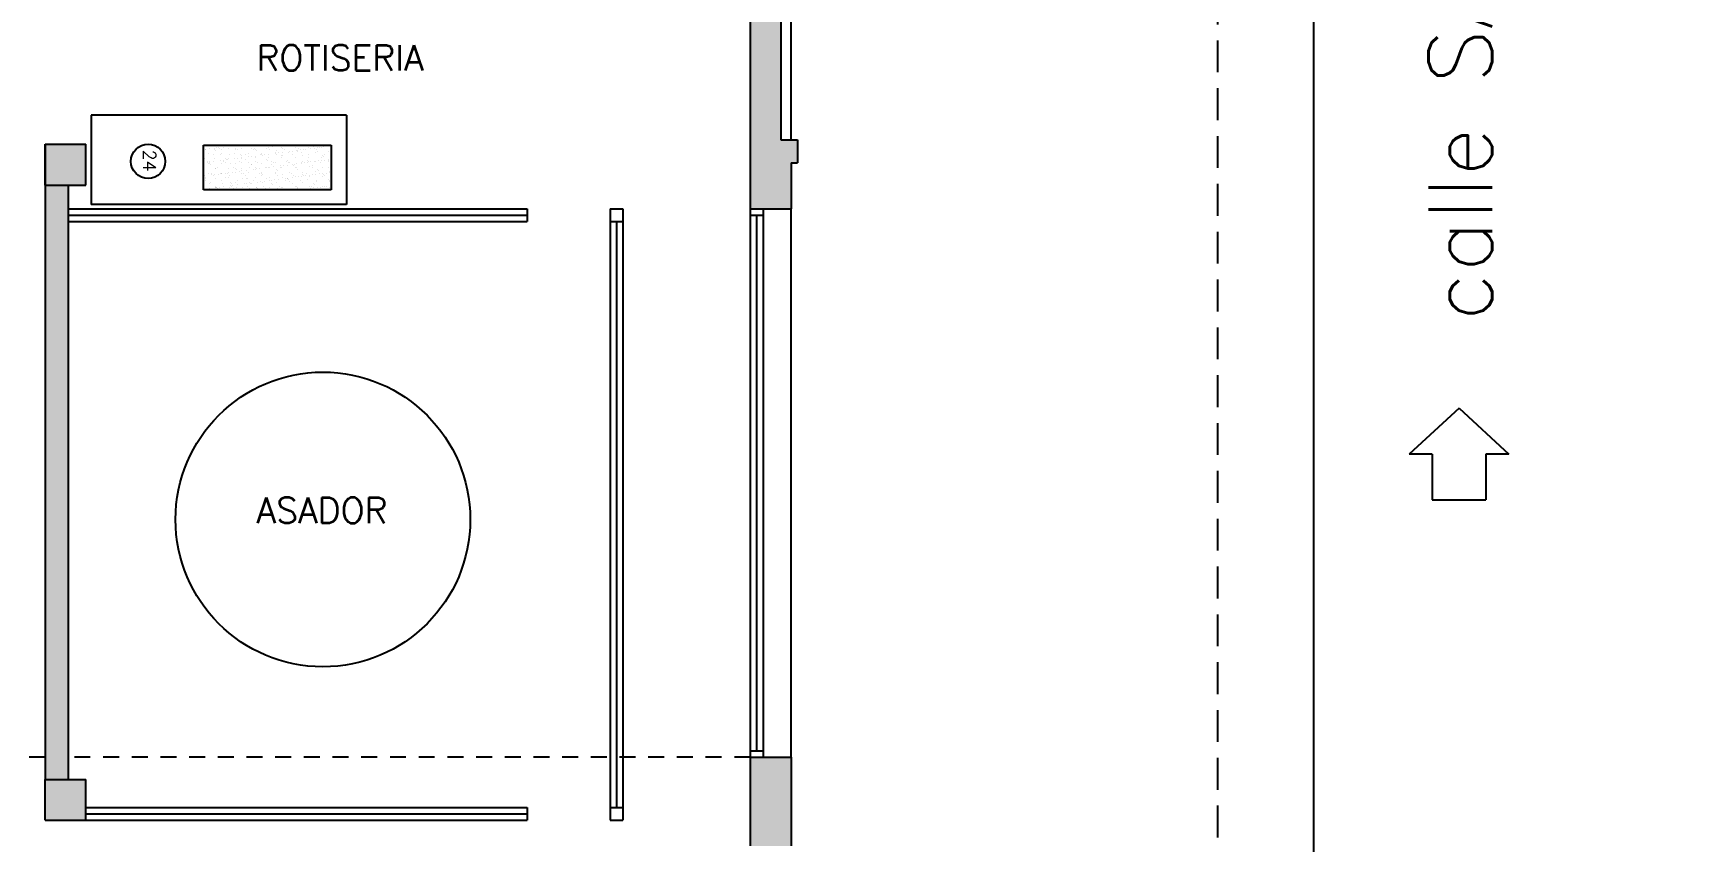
# Model space of a CAD drawing. Header units: metres. Extents: x 95 to 486, y 2972 to 3465.
# Drawn here: x 230.82 to 243.74, y 3221.88 to 3228.21 of the extents above; entities that cross this region are included whole.
import ezdxf

# ---------------------------------------------------------------- set-up
doc = ezdxf.new("R2010")
doc.units = ezdxf.units.M
doc.linetypes.add('HIDDEN', pattern=[0.375, 0.25, -0.125])
doc.linetypes.add('HIDDEN2', pattern=[0.1875, 0.125, -0.0625])
for name, color, linetype in [('0_HOJA-CARATULA', 7, 'Continuous'), ('0_MUROS', 7, 'Continuous'), ('0_PUERTAS-VENTANAS', 3, 'Continuous'), ('E_INOXIGAS', 1, 'Continuous'), ('E_PANADERIA', 1, 'Continuous'), ('T_ITEMS', 142, 'Continuous'), ('T_TEXTOS', 3, 'Continuous')]:
    doc.layers.add(name, color=color, linetype=linetype)
doc.styles.add('ROMANS', font='romans.shx', dxfattribs={"width": 0.8, "height": 0.15})

msp = doc.modelspace()

# ---------------------------------------------------------------- hatches: boundary and pattern name
at = {"layer": '0_MUROS'}
h = msp.add_hatch(color=256, dxfattribs=at)
h.paths.add_polyline_path([(216.9461, 3232.0536), (211.6461, 3232.0536), (211.6461, 3231.6336), (211.9261, 3231.6336), (211.9261, 3231.7536), (212.5261, 3231.7536), (214.304, 3231.7536), (216.6461, 3231.7536), (216.6461, 3230.2336), (216.9461, 3230.2336)])
h.paths.add_polyline_path([(216.9461, 3232.4336), (216.7461, 3232.4336), (215.2421, 3232.4336), (215.2421, 3232.0536), (216.9461, 3232.0536)])
h.paths.add_polyline_path([(236.7361, 3232.4336), (218.1461, 3232.4336), (218.1461, 3232.0536), (221.2961, 3232.0536), (221.2961, 3232.1736), (225.3961, 3232.1736), (225.3961, 3232.0536), (225.7561, 3232.0536), (225.7561, 3232.1736), (230.9161, 3232.1736), (230.9161, 3232.0536), (231.2361, 3232.0536), (231.2361, 3232.1736), (236.4461, 3232.1736), (236.4461, 3226.8336), (236.7661, 3226.8336), (236.7661, 3227.1936), (236.8161, 3227.1936), (236.8161, 3227.3736), (236.6861, 3227.3736), (236.6861, 3231.8536), (236.8361, 3231.8536), (236.8361, 3232.2536), (236.7361, 3232.2536)])
h.paths.add_polyline_path([(231.0961, 3227.0186), (230.9161, 3227.0186), (230.9161, 3222.3586), (231.0961, 3222.3586)])
h.paths.add_polyline_path([(236.4461, 3232.1736), (236.2761, 3232.1736), (236.2761, 3231.8336), (236.4461, 3231.8336)], flags=16)
h = msp.add_hatch(color=256, dxfattribs=at)
h.paths.add_polyline_path([(218.3961, 3227.4436), (218.2961, 3227.4436), (218.2961, 3222.5336), (218.3961, 3222.5336)])
h.paths.add_polyline_path([(221.0461, 3222.3236), (218.3961, 3222.3236), (218.3961, 3222.5336), (218.2961, 3222.5336), (218.2961, 3222.2236), (221.0461, 3222.2236)])
h.paths.add_polyline_path([(221.2961, 3222.3236), (221.0461, 3222.3236), (221.0461, 3222.0736), (221.2961, 3222.0736)])
h.paths.add_polyline_path([(221.2961, 3227.3036), (221.0461, 3227.3036), (221.0461, 3227.0536), (221.2961, 3227.0536)])
h.paths.add_polyline_path([(225.7161, 3227.6336), (225.2361, 3227.6336), (225.2361, 3226.9236), (225.7161, 3226.9236)])
h.paths.add_polyline_path([(225.7561, 3222.4136), (225.3961, 3222.4136), (225.3961, 3221.9136), (225.7561, 3221.9136)])
h.paths.add_polyline_path([(231.2361, 3227.3386), (230.9161, 3227.3386), (230.9161, 3227.0186), (231.2361, 3227.0186)])
h.paths.add_polyline_path([(231.2361, 3222.3586), (230.9161, 3222.3586), (230.9161, 3222.0386), (231.2361, 3222.0386)])
msp.add_hatch(color=256, dxfattribs=at).paths.add_polyline_path([(236.7661, 3222.5336), (236.4461, 3222.5336), (236.4461, 3221.8386), (236.7661, 3221.8386)])

# ---------------------------------------------------------------- linework, layer by layer
at = {"color": 3}
for p, q in [((242.004, 3225.2707), (241.614, 3224.9107)), ((242.004, 3225.2707), (242.394, 3224.9107)), ((241.794, 3224.9107), (241.614, 3224.9107)), ((241.794, 3224.9107), (241.794, 3224.5507)), ((242.394, 3224.9107), (242.214, 3224.9107)), ((242.214, 3224.9107), (242.214, 3224.5507)), ((241.794, 3224.5507), (242.214, 3224.5507))]:
    msp.add_line(p, q, dxfattribs=at)
at = {"layer": '0_HOJA-CARATULA'}
msp.add_circle((196.2281, 3222.4589), 101.1095, dxfattribs=at)
at = {"layer": '0_MUROS', "color": 4}
msp.add_line((240.8661, 3183.8636), (240.8661, 3258.5823), dxfattribs=at)
at = {"layer": '0_MUROS', "color": 2, "linetype": 'HIDDEN'}
msp.add_line((240.1111, 3197.1536), (240.1111, 3232.4336), dxfattribs=at)
at = {"layer": '0_MUROS'}
for p, q in [((236.4461, 3232.1736), (236.4461, 3226.8336)), ((236.6861, 3231.8536), (236.6861, 3227.3736)), ((230.9161, 3227.0186), (230.9161, 3227.3386)), ((230.9161, 3227.3386), (231.2361, 3227.3386)), ((230.9161, 3227.3386), (230.9161, 3222.3586)), ((231.2361, 3227.0186), (231.2361, 3227.3386)), ((236.6861, 3227.3736), (236.8161, 3227.3736)), ((236.8161, 3227.3736), (236.8161, 3227.1936)), ((236.7661, 3227.1936), (236.8161, 3227.1936)), ((236.7661, 3227.1936), (236.7661, 3226.8336)), ((230.9161, 3227.0186), (231.2361, 3227.0186)), ((231.0961, 3227.0186), (231.0961, 3222.3586)), ((236.4461, 3226.8336), (236.7661, 3226.8336)), ((236.4461, 3222.5336), (236.4461, 3221.8386)), ((236.4461, 3222.5336), (236.7661, 3222.5336)), ((236.7661, 3222.5336), (236.7661, 3221.8386)), ((230.9161, 3222.0386), (230.9161, 3222.3586)), ((230.9161, 3222.3586), (231.2361, 3222.3586)), ((231.2361, 3222.0386), (231.2361, 3222.3586)), ((230.9161, 3222.0386), (231.2361, 3222.0386))]:
    msp.add_line(p, q, dxfattribs=at)
at = {"layer": '0_MUROS', "color": 2}
for p, q in [((236.7661, 3227.3736), (236.7661, 3231.8536)), ((236.7661, 3222.5336), (236.7661, 3226.8336))]:
    msp.add_line(p, q, dxfattribs=at)
at = {"layer": '0_MUROS', "color": 2, "linetype": 'HIDDEN2'}
for p, q in [((230.9161, 3222.5336), (216.9461, 3222.5336)), ((236.4461, 3222.5336), (231.0961, 3222.5336))]:
    msp.add_line(p, q, dxfattribs=at)
at = {"layer": '0_PUERTAS-VENTANAS'}
for p, q in [((231.0961, 3226.8336), (234.6961, 3226.8336)), ((231.0961, 3226.7836), (234.6961, 3226.7836)), ((234.6961, 3226.8336), (234.6961, 3226.7336)), ((235.3461, 3226.8336), (235.4461, 3226.8336)), ((235.3461, 3226.8336), (235.3461, 3222.0386)), ((235.4461, 3226.8336), (235.4461, 3222.0386)), ((236.4461, 3226.8336), (236.4461, 3222.5336)), ((236.4461, 3226.7836), (236.5461, 3226.7836)), ((236.4961, 3226.7836), (236.4961, 3222.5836)), ((236.5461, 3226.8336), (236.5461, 3222.5336)), ((231.0961, 3226.7336), (234.6961, 3226.7336)), ((235.3461, 3226.7336), (235.4461, 3226.7336)), ((235.3961, 3226.7336), (235.3961, 3222.1386)), ((236.4461, 3222.5836), (236.5461, 3222.5836)), ((231.2361, 3222.1386), (234.6961, 3222.1386)), ((234.6961, 3222.1386), (234.6961, 3222.0386)), ((235.3461, 3222.1386), (235.4461, 3222.1386)), ((231.2361, 3222.0886), (234.6961, 3222.0886)), ((231.2361, 3222.0386), (234.6961, 3222.0386)), ((235.3461, 3222.0386), (235.4461, 3222.0386))]:
    msp.add_line(p, q, dxfattribs=at)
at = {"layer": 'E_INOXIGAS'}
for p, q in [((231.2771, 3227.5667), (231.2771, 3226.8667)), ((233.2796, 3227.5667), (231.2771, 3227.5667)), ((233.2796, 3227.5667), (233.2796, 3226.8667)), ((233.2796, 3226.8667), (231.2771, 3226.8667))]:
    msp.add_line(p, q, dxfattribs=at)
at = {"layer": 'E_INOXIGAS', "color": 5}
for p, q in [((232.1585, 3226.9813), (232.1585, 3227.3313)), ((232.1585, 3227.3313), (233.1585, 3227.3313)), ((232.1713, 3227.2988), (232.1713, 3227.2988)), ((232.1743, 3227.2958), (232.1743, 3227.2958)), ((232.2038, 3227.3031), (232.2038, 3227.3031)), ((232.2461, 3227.3046), (232.2461, 3227.3046)), ((232.2469, 3227.2992), (232.2469, 3227.2992)), ((232.2543, 3227.2924), (232.2543, 3227.2924)), ((232.2581, 3227.3102), (232.2581, 3227.3102)), ((232.2789, 3227.313), (232.2789, 3227.313)), ((232.282, 3227.3068), (232.282, 3227.3068)), ((232.2989, 3227.2961), (232.2989, 3227.2961)), ((232.3115, 3227.3172), (232.3115, 3227.3172)), ((232.3508, 3227.3059), (232.3508, 3227.3059)), ((232.3658, 3227.3244), (232.3658, 3227.3244)), ((232.3745, 3227.3275), (232.3745, 3227.3275)), ((232.3866, 3227.3271), (232.3866, 3227.3271)), ((232.4049, 3227.2684), (232.4049, 3227.2684)), ((232.4066, 3227.307), (232.4066, 3227.307)), ((232.4093, 3227.2956), (232.4093, 3227.2956)), ((232.4235, 3227.2963), (232.4235, 3227.2963)), ((232.4531, 3227.3055), (232.4531, 3227.3055)), ((232.5096, 3227.2698), (232.5096, 3227.2698)), ((232.5296, 3227.3307), (232.5296, 3227.3307)), ((232.5312, 3227.3073), (232.5312, 3227.3073)), ((232.548, 3227.2965), (232.548, 3227.2965)), ((232.5611, 3227.3093), (232.5611, 3227.3093)), ((232.5694, 3227.2942), (232.5694, 3227.2942)), ((232.5768, 3227.2875), (232.5768, 3227.2875)), ((232.6119, 3227.2693), (232.6119, 3227.2693)), ((232.6557, 3227.3075), (232.6557, 3227.3075)), ((232.6658, 3227.3107), (232.6658, 3227.3107)), ((232.6726, 3227.2967), (232.6726, 3227.2967)), ((232.6896, 3227.3294), (232.6896, 3227.3294)), ((232.697, 3227.3226), (232.697, 3227.3226)), ((232.7199, 3227.2732), (232.7199, 3227.2732)), ((232.7257, 3227.2682), (232.7257, 3227.2682)), ((232.7318, 3227.2907), (232.7318, 3227.2907)), ((232.7465, 3227.2709), (232.7465, 3227.2709)), ((232.7682, 3227.3102), (232.7682, 3227.3102)), ((232.779, 3227.2752), (232.779, 3227.2752)), ((232.7803, 3227.3077), (232.7803, 3227.3077)), ((232.7972, 3227.297), (232.7972, 3227.297)), ((232.8246, 3227.2745), (232.8246, 3227.2745)), ((232.8334, 3227.2824), (232.8334, 3227.2824)), ((232.8521, 3227.3258), (232.8521, 3227.3258)), ((232.8542, 3227.2851), (232.8542, 3227.2851)), ((232.8762, 3227.3141), (232.8762, 3227.3141)), ((232.8867, 3227.2894), (232.8867, 3227.2894)), ((232.8919, 3227.2893), (232.8919, 3227.2893)), ((232.8992, 3227.2826), (232.8992, 3227.2826)), ((232.9049, 3227.3079), (232.9049, 3227.3079)), ((232.9217, 3227.2972), (232.9217, 3227.2972)), ((232.9269, 3227.274), (232.9269, 3227.274)), ((232.941, 3227.2966), (232.941, 3227.2966)), ((232.9618, 3227.2993), (232.9618, 3227.2993)), ((232.9809, 3227.3154), (232.9809, 3227.3154)), ((232.9944, 3227.3036), (232.9944, 3227.3036)), ((233.0121, 3227.3244), (233.0121, 3227.3244)), ((233.0195, 3227.3177), (233.0195, 3227.3177)), ((233.0294, 3227.3082), (233.0294, 3227.3082)), ((233.035, 3227.2779), (233.035, 3227.2779)), ((233.0463, 3227.2974), (233.0463, 3227.2974)), ((233.0487, 3227.3107), (233.0487, 3227.3107)), ((233.0543, 3227.2858), (233.0543, 3227.2858)), ((233.0695, 3227.3135), (233.0695, 3227.3135)), ((233.0832, 3227.3149), (233.0832, 3227.3149)), ((233.102, 3227.3178), (233.102, 3227.3178)), ((233.1397, 3227.2792), (233.1397, 3227.2792)), ((233.154, 3227.3084), (233.154, 3227.3084)), ((233.1564, 3227.3249), (233.1564, 3227.3249)), ((233.1585, 3227.3313), (233.1585, 3226.9813)), ((232.1688, 3227.2254), (232.1688, 3227.2254)), ((232.1873, 3227.1973), (232.1873, 3227.1973)), ((232.1898, 3227.2064), (232.1898, 3227.2064)), ((232.1945, 3227.265), (232.1945, 3227.265)), ((232.197, 3227.188), (232.197, 3227.188)), ((232.2066, 3227.1957), (232.2066, 3227.1957)), ((232.2081, 3227.2001), (232.2081, 3227.2001)), ((232.2087, 3227.1889), (232.2087, 3227.1889)), ((232.216, 3227.1822), (232.216, 3227.1822)), ((232.2351, 3227.2572), (232.2351, 3227.2572)), ((232.2407, 3227.2044), (232.2407, 3227.2044)), ((232.2486, 3227.2275), (232.2486, 3227.2275)), ((232.2508, 3227.1503), (232.2508, 3227.1503)), ((232.2511, 3227.1505), (232.2511, 3227.1505)), ((232.2674, 3227.157), (232.2674, 3227.157)), ((232.2891, 3227.2605), (232.2891, 3227.2605)), ((232.295, 3227.2115), (232.295, 3227.2115)), ((232.2968, 3227.2645), (232.2968, 3227.2645)), ((232.2993, 3227.1875), (232.2993, 3227.1875)), ((232.3143, 3227.2066), (232.3143, 3227.2066)), ((232.3158, 3227.2142), (232.3158, 3227.2142)), ((232.3289, 3227.224), (232.3289, 3227.224)), ((232.3312, 3227.1959), (232.3312, 3227.1959)), ((232.3363, 3227.2173), (232.3363, 3227.2173)), ((232.3483, 3227.2185), (232.3483, 3227.2185)), ((232.3533, 3227.2289), (232.3533, 3227.2289)), ((232.3558, 3227.1518), (232.3558, 3227.1518)), ((232.3596, 3227.2574), (232.3596, 3227.2574)), ((232.3711, 3227.1854), (232.3711, 3227.1854)), ((232.3919, 3227.1572), (232.3919, 3227.1572)), ((232.4027, 3227.2257), (232.4027, 3227.2257)), ((232.4074, 3227.1914), (232.4074, 3227.1914)), ((232.4109, 3227.1489), (232.4109, 3227.1489)), ((232.4183, 3227.1421), (232.4183, 3227.1421)), ((232.4235, 3227.2284), (232.4235, 3227.2284)), ((232.4389, 3227.2069), (232.4389, 3227.2069)), ((232.4492, 3227.2591), (232.4492, 3227.2591)), ((232.4556, 3227.2284), (232.4556, 3227.2284)), ((232.4558, 3227.1961), (232.4558, 3227.1961)), ((232.456, 3227.2327), (232.456, 3227.2327)), ((232.4565, 3227.2524), (232.4565, 3227.2524)), ((232.4581, 3227.1513), (232.4581, 3227.1513)), ((232.4842, 3227.2576), (232.4842, 3227.2576)), ((232.4913, 3227.2205), (232.4913, 3227.2205)), ((232.5103, 3227.2399), (232.5103, 3227.2399)), ((232.5121, 3227.1927), (232.5121, 3227.1927)), ((232.5165, 3227.1574), (232.5165, 3227.1574)), ((232.5311, 3227.184), (232.5311, 3227.184)), ((232.5312, 3227.2426), (232.5312, 3227.2426)), ((232.5385, 3227.1773), (232.5385, 3227.1773)), ((232.5472, 3227.1411), (232.5472, 3227.1411)), ((232.5635, 3227.2071), (232.5635, 3227.2071)), ((232.5636, 3227.2323), (232.5636, 3227.2323)), ((232.5637, 3227.2469), (232.5637, 3227.2469)), ((232.5662, 3227.1552), (232.5662, 3227.1552)), ((232.568, 3227.1439), (232.568, 3227.1439)), ((232.5733, 3227.1454), (232.5733, 3227.1454)), ((232.5803, 3227.1964), (232.5803, 3227.1964)), ((232.6006, 3227.1482), (232.6006, 3227.1482)), ((232.6088, 3227.2578), (232.6088, 3227.2578)), ((232.6116, 3227.2556), (232.6116, 3227.2556)), ((232.6144, 3227.1922), (232.6144, 3227.1922)), ((232.618, 3227.254), (232.618, 3227.254)), ((232.6388, 3227.2568), (232.6388, 3227.2568)), ((232.6411, 3227.1577), (232.6411, 3227.1577)), ((232.6514, 3227.2191), (232.6514, 3227.2191)), ((232.6549, 3227.1553), (232.6549, 3227.1553)), ((232.6588, 3227.2124), (232.6588, 3227.2124)), ((232.6683, 3227.2336), (232.6683, 3227.2336)), ((232.6709, 3227.1565), (232.6709, 3227.1565)), ((232.6714, 3227.2611), (232.6714, 3227.2611)), ((232.6757, 3227.1581), (232.6757, 3227.1581)), ((232.688, 3227.2073), (232.688, 3227.2073)), ((232.6936, 3227.1805), (232.6936, 3227.1805)), ((232.7049, 3227.1966), (232.7049, 3227.1966)), ((232.7082, 3227.1623), (232.7082, 3227.1623)), ((232.7224, 3227.1961), (232.7224, 3227.1961)), ((232.7333, 3227.2581), (232.7333, 3227.2581)), ((232.7334, 3227.144), (232.7334, 3227.144)), ((232.7626, 3227.1695), (232.7626, 3227.1695)), ((232.7656, 3227.1579), (232.7656, 3227.1579)), ((232.7707, 3227.2331), (232.7707, 3227.2331)), ((232.7716, 3227.2542), (232.7716, 3227.2542)), ((232.7732, 3227.156), (232.7732, 3227.156)), ((232.779, 3227.2475), (232.779, 3227.2475)), ((232.7834, 3227.1722), (232.7834, 3227.1722)), ((232.8126, 3227.2076), (232.8126, 3227.2076)), ((232.8138, 3227.2156), (232.8138, 3227.2156)), ((232.8159, 3227.1765), (232.8159, 3227.1765)), ((232.8271, 3227.1974), (232.8271, 3227.1974)), ((232.8295, 3227.1968), (232.8295, 3227.1968)), ((232.8536, 3227.1791), (232.8536, 3227.1791)), ((232.8579, 3227.2583), (232.8579, 3227.2583)), ((232.861, 3227.1723), (232.861, 3227.1723)), ((232.8702, 3227.1837), (232.8702, 3227.1837)), ((232.8787, 3227.237), (232.8787, 3227.237)), ((232.8812, 3227.1599), (232.8812, 3227.1599)), ((232.8902, 3227.1581), (232.8902, 3227.1581)), ((232.8911, 3227.1864), (232.8911, 3227.1864)), ((232.8958, 3227.1405), (232.8958, 3227.1405)), ((232.9236, 3227.1907), (232.9236, 3227.1907)), ((232.9295, 3227.1969), (232.9295, 3227.1969)), ((232.934, 3227.2507), (232.934, 3227.2507)), ((232.9372, 3227.2078), (232.9372, 3227.2078)), ((232.954, 3227.197), (232.954, 3227.197)), ((232.9739, 3227.2142), (232.9739, 3227.2142)), ((232.9779, 3227.1978), (232.9779, 3227.1978)), ((232.9812, 3227.2075), (232.9812, 3227.2075)), ((232.9825, 3227.2585), (232.9825, 3227.2585)), ((232.9834, 3227.2383), (232.9834, 3227.2383)), ((232.9859, 3227.1613), (232.9859, 3227.1613)), ((232.9987, 3227.2006), (232.9987, 3227.2006)), ((233.0148, 3227.1583), (233.0148, 3227.1583)), ((233.016, 3227.1756), (233.016, 3227.1756)), ((233.0312, 3227.2049), (233.0312, 3227.2049)), ((233.0375, 3227.2008), (233.0375, 3227.2008)), ((233.0558, 3227.1391), (233.0558, 3227.1391)), ((233.0617, 3227.208), (233.0617, 3227.208)), ((233.0786, 3227.1973), (233.0786, 3227.1973)), ((233.0856, 3227.212), (233.0856, 3227.212)), ((233.0857, 3227.2379), (233.0857, 3227.2379)), ((233.0883, 3227.1608), (233.0883, 3227.1608)), ((233.0941, 3227.2493), (233.0941, 3227.2493)), ((233.1015, 3227.2426), (233.1015, 3227.2426)), ((233.1064, 3227.2148), (233.1064, 3227.2148)), ((233.107, 3227.2587), (233.107, 3227.2587)), ((233.1363, 3227.2107), (233.1363, 3227.2107)), ((233.1389, 3227.219), (233.1389, 3227.219)), ((233.1393, 3227.1586), (233.1393, 3227.1586)), ((233.1422, 3227.2022), (233.1422, 3227.2022)), ((232.1699, 3227.0915), (232.1699, 3227.0915)), ((232.1704, 3227.0787), (232.1704, 3227.0787)), ((232.1751, 3227.0566), (232.1751, 3227.0566)), ((232.1778, 3227.0719), (232.1778, 3227.0719)), ((232.1995, 3227.1109), (232.1995, 3227.1109)), ((232.2021, 3227.0338), (232.2021, 3227.0338)), ((232.2126, 3227.04), (232.2126, 3227.04)), ((232.2221, 3227.1063), (232.2221, 3227.1063)), ((232.2242, 3227.0986), (232.2242, 3227.0986)), ((232.2389, 3227.0955), (232.2389, 3227.0955)), ((232.245, 3227.1014), (232.245, 3227.1014)), ((232.2536, 3227.0734), (232.2536, 3227.0734)), ((232.2775, 3227.1056), (232.2775, 3227.1056)), ((232.2906, 3227.1138), (232.2906, 3227.1138)), ((232.298, 3227.107), (232.298, 3227.107)), ((232.2997, 3227.0568), (232.2997, 3227.0568)), ((232.3019, 3227.1104), (232.3019, 3227.1104)), ((232.3044, 3227.0333), (232.3044, 3227.0333)), ((232.3319, 3227.1128), (232.3319, 3227.1128)), ((232.3328, 3227.0752), (232.3328, 3227.0752)), ((232.3466, 3227.1065), (232.3466, 3227.1065)), ((232.3527, 3227.1155), (232.3527, 3227.1155)), ((232.3583, 3227.0747), (232.3583, 3227.0747)), ((232.3635, 3227.0957), (232.3635, 3227.0957)), ((232.3688, 3227.0141), (232.3688, 3227.0141)), ((232.3726, 3227.0387), (232.3726, 3227.0387)), ((232.38, 3227.0319), (232.38, 3227.0319)), ((232.3852, 3227.1198), (232.3852, 3227.1198)), ((232.3896, 3227.0168), (232.3896, 3227.0168)), ((232.4099, 3227.1143), (232.4099, 3227.1143)), ((232.4124, 3227.0372), (232.4124, 3227.0372)), ((232.4221, 3227.0211), (232.4221, 3227.0211)), ((232.4242, 3227.057), (232.4242, 3227.057)), ((232.4395, 3227.127), (232.4395, 3227.127)), ((232.4531, 3227.1103), (232.4531, 3227.1103)), ((232.4604, 3227.1297), (232.4604, 3227.1297)), ((232.4606, 3227.0742), (232.4606, 3227.0742)), ((232.4712, 3227.1067), (232.4712, 3227.1067)), ((232.4764, 3227.0283), (232.4764, 3227.0283)), ((232.4881, 3227.096), (232.4881, 3227.096)), ((232.4929, 3227.134), (232.4929, 3227.134)), ((232.4929, 3227.0738), (232.4929, 3227.0738)), ((232.4972, 3227.031), (232.4972, 3227.031)), ((232.5003, 3227.067), (232.5003, 3227.067)), ((232.5146, 3227.1156), (232.5146, 3227.1156)), ((232.5171, 3227.0386), (232.5171, 3227.0386)), ((232.5298, 3227.0353), (232.5298, 3227.0353)), ((232.5351, 3227.0351), (232.5351, 3227.0351)), ((232.5488, 3227.0573), (232.5488, 3227.0573)), ((232.5687, 3227.0781), (232.5687, 3227.0781)), ((232.5841, 3227.0424), (232.5841, 3227.0424)), ((232.5958, 3227.1069), (232.5958, 3227.1069)), ((232.6049, 3227.0452), (232.6049, 3227.0452)), ((232.6126, 3227.0962), (232.6126, 3227.0962)), ((232.6131, 3227.1089), (232.6131, 3227.1089)), ((232.6169, 3227.1151), (232.6169, 3227.1151)), ((232.6194, 3227.0381), (232.6194, 3227.0381)), ((232.6205, 3227.1021), (232.6205, 3227.1021)), ((232.6374, 3227.0495), (232.6374, 3227.0495)), ((232.6553, 3227.0702), (232.6553, 3227.0702)), ((232.6734, 3227.0795), (232.6734, 3227.0795)), ((232.6734, 3227.0575), (232.6734, 3227.0575)), ((232.6918, 3227.0566), (232.6918, 3227.0566)), ((232.6951, 3227.0338), (232.6951, 3227.0338)), ((232.7025, 3227.027), (232.7025, 3227.027)), ((232.7126, 3227.0594), (232.7126, 3227.0594)), ((232.7203, 3227.1072), (232.7203, 3227.1072)), ((232.725, 3227.119), (232.725, 3227.119)), ((232.7275, 3227.042), (232.7275, 3227.042)), ((232.7372, 3227.0964), (232.7372, 3227.0964)), ((232.7407, 3227.1372), (232.7407, 3227.1372)), ((232.7451, 3227.0636), (232.7451, 3227.0636)), ((232.7755, 3227.1053), (232.7755, 3227.1053)), ((232.7757, 3227.079), (232.7757, 3227.079)), ((232.7979, 3227.0577), (232.7979, 3227.0577)), ((232.7994, 3227.0708), (232.7994, 3227.0708)), ((232.8154, 3227.0689), (232.8154, 3227.0689)), ((232.8203, 3227.0735), (232.8203, 3227.0735)), ((232.8227, 3227.0621), (232.8227, 3227.0621)), ((232.8297, 3227.1204), (232.8297, 3227.1204)), ((232.8322, 3227.0433), (232.8322, 3227.0433)), ((232.8449, 3227.1074), (232.8449, 3227.1074)), ((232.8528, 3227.0778), (232.8528, 3227.0778)), ((232.8575, 3227.0302), (232.8575, 3227.0302)), ((232.8618, 3227.0966), (232.8618, 3227.0966)), ((232.8837, 3227.0829), (232.8837, 3227.0829)), ((232.9071, 3227.085), (232.9071, 3227.085)), ((232.9225, 3227.058), (232.9225, 3227.058)), ((232.9279, 3227.0877), (232.9279, 3227.0877)), ((232.932, 3227.1199), (232.932, 3227.1199)), ((232.9345, 3227.0428), (232.9345, 3227.0428)), ((232.9356, 3227.104), (232.9356, 3227.104)), ((232.943, 3227.0972), (232.943, 3227.0972)), ((232.9605, 3227.092), (232.9605, 3227.092)), ((232.9695, 3227.1076), (232.9695, 3227.1076)), ((232.9778, 3227.0653), (232.9778, 3227.0653)), ((232.9863, 3227.0969), (232.9863, 3227.0969)), ((232.9885, 3227.0842), (232.9885, 3227.0842)), ((233.0148, 3227.0991), (233.0148, 3227.0991)), ((233.0176, 3227.0288), (233.0176, 3227.0288)), ((233.025, 3227.0221), (233.025, 3227.0221)), ((233.0356, 3227.1019), (233.0356, 3227.1019)), ((233.04, 3227.1238), (233.04, 3227.1238)), ((233.0425, 3227.0467), (233.0425, 3227.0467)), ((233.0471, 3227.0582), (233.0471, 3227.0582)), ((233.0632, 3227.1323), (233.0632, 3227.1323)), ((233.0681, 3227.1062), (233.0681, 3227.1062)), ((233.0908, 3227.0837), (233.0908, 3227.0837)), ((233.094, 3227.1078), (233.094, 3227.1078)), ((233.098, 3227.1004), (233.098, 3227.1004)), ((233.1109, 3227.0971), (233.1109, 3227.0971)), ((233.1225, 3227.1133), (233.1225, 3227.1133)), ((233.1378, 3227.064), (233.1378, 3227.064)), ((233.1433, 3227.1161), (233.1433, 3227.1161)), ((233.1447, 3227.1251), (233.1447, 3227.1251)), ((233.1452, 3227.0572), (233.1452, 3227.0572)), ((233.1472, 3227.048), (233.1472, 3227.048)), ((233.1585, 3226.9813), (232.1585, 3226.9813)), ((232.1742, 3226.9885), (232.1742, 3226.9885)), ((232.2068, 3226.9928), (232.2068, 3226.9928)), ((232.2524, 3227.0036), (232.2524, 3227.0036)), ((232.2544, 3227.0061), (232.2544, 3227.0061)), ((232.2561, 3226.9963), (232.2561, 3226.9963)), ((232.2598, 3226.9968), (232.2598, 3226.9968)), ((232.2611, 3226.9999), (232.2611, 3226.9999)), ((232.2712, 3226.9953), (232.2712, 3226.9953)), ((232.2819, 3227.0026), (232.2819, 3227.0026)), ((232.3144, 3227.0069), (232.3144, 3227.0069)), ((232.3608, 3226.9977), (232.3608, 3226.9977)), ((232.3789, 3227.0063), (232.3789, 3227.0063)), ((232.3958, 3226.9956), (232.3958, 3226.9956)), ((232.4148, 3227), (232.4148, 3227)), ((232.4632, 3226.9972), (232.4632, 3226.9972)), ((232.5035, 3227.0065), (232.5035, 3227.0065)), ((232.5204, 3226.9958), (232.5204, 3226.9958)), ((232.5712, 3227.0011), (232.5712, 3227.0011)), ((232.5749, 3226.9987), (232.5749, 3226.9987)), ((232.5822, 3226.9919), (232.5822, 3226.9919)), ((232.6281, 3227.0068), (232.6281, 3227.0068)), ((232.6449, 3226.996), (232.6449, 3226.996)), ((232.6759, 3227.0024), (232.6759, 3227.0024)), ((232.7373, 3226.9951), (232.7373, 3226.9951)), ((232.7526, 3227.007), (232.7526, 3227.007)), ((232.7695, 3226.9963), (232.7695, 3226.9963)), ((232.7782, 3227.0019), (232.7782, 3227.0019)), ((232.8772, 3227.0072), (232.8772, 3227.0072)), ((232.8863, 3227.0058), (232.8863, 3227.0058)), ((232.8941, 3226.9965), (232.8941, 3226.9965)), ((232.8973, 3226.9937), (232.8973, 3226.9937)), ((232.9047, 3226.987), (232.9047, 3226.987)), ((232.944, 3226.9862), (232.944, 3226.9862)), ((232.9648, 3226.989), (232.9648, 3226.989)), ((232.991, 3227.0071), (232.991, 3227.0071)), ((232.9973, 3226.9933), (232.9973, 3226.9933)), ((233.0018, 3227.0074), (233.0018, 3227.0074)), ((233.0186, 3226.9967), (233.0186, 3226.9967)), ((233.0517, 3227.0004), (233.0517, 3227.0004)), ((233.0598, 3226.9902), (233.0598, 3226.9902)), ((233.0725, 3227.0032), (233.0725, 3227.0032)), ((233.0933, 3227.0066), (233.0933, 3227.0066)), ((233.105, 3227.0074), (233.105, 3227.0074)), ((233.1263, 3227.0077), (233.1263, 3227.0077)), ((233.1432, 3226.9969), (233.1432, 3226.9969))]:
    msp.add_line(p, q, dxfattribs=at)
at = {"layer": 'E_PANADERIA'}
msp.add_circle((233.0949, 3224.3974), 1.1554, dxfattribs=at)
at = {"layer": 'T_ITEMS'}
msp.add_circle((231.7244, 3227.2049), 0.1346, dxfattribs=at)

# ---------------------------------------------------------------- texts
at = {"color": 3, "style": 'ROMANS'}
msp.add_text('calle SARMIENTO', height=0.5, rotation=90, dxfattribs=at).set_placement((242.2645, 3225.9494))
at = {"layer": 'T_ITEMS', "style": 'ROMANS'}
msp.add_text('24', height=0.1, rotation=270, dxfattribs=at).set_placement((231.685, 3227.2968))
at = {"layer": 'T_TEXTOS', "style": 'ROMANS'}
for s, p in [('ROTISERIA', (232.5734, 3227.9165)), ('ASADOR', (232.5734, 3224.3691))]:
    msp.add_text(s, height=0.2, dxfattribs=at).set_placement(p)

doc.saveas('drawing.dxf')
